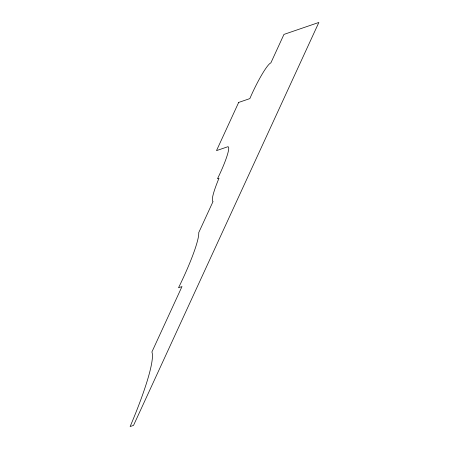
<?xml version="1.0" encoding="UTF-8"?>
<svg xmlns="http://www.w3.org/2000/svg" width="449" height="449" viewBox="0 0 449 449"><rect width="100%" height="100%" fill="white"/><g stroke="black" fill="none" stroke-linecap="round" stroke-linejoin="round"><path stroke-width="0.67" d="M238.666 102.439L216.508 150.617L227.581 146.823A31.655 4.204 -64.3 0 1 217.479 178.792L218.983 178.275A36.97 4.911 -64.3 0 0 213.067 201.455L198.733 232.616A55.199 7.336 -64.3 0 1 178.517 287.758L181.985 286.569L151.897 351.982A117.66 15.631 -64.3 0 1 130.137 426.55L133.533 425.388L318.863 22.45L283.964 34.405L270.859 62.905A31.655 4.204 -64.3 0 0 249.835 98.612L238.666 102.439"/></g></svg>
